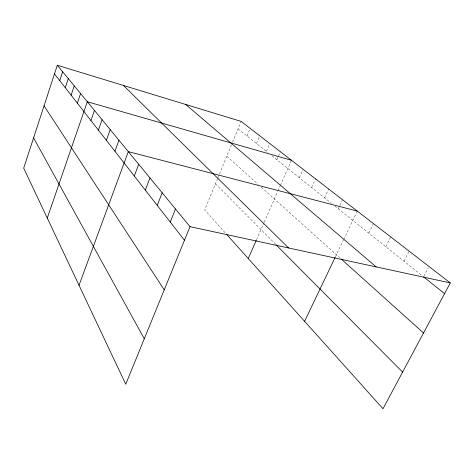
<?xml version="1.0" encoding="UTF-8"?>
<svg xmlns="http://www.w3.org/2000/svg" width="474" height="474" viewBox="0 0 474 474"><rect width="100%" height="100%" fill="white"/><g stroke="black" fill="none" stroke-linecap="round" stroke-linejoin="round"><path stroke-width="0.36" stroke-dasharray="2.37 1.78" d="M217.673 178.414L204.697 209.958L225.701 233.38M217.945 177.738L231.478 144.843M232.574 142.17L241.118 121.397M247.067 135.979L250.213 128.418M256.499 143.509L259.752 135.789M266.412 151.419L269.783 143.533M276.834 159.744L280.33 151.674M256.535 239.684L263.894 222.94M264.184 222.276L277.693 191.543M277.989 190.868L280.075 186.122M280.371 185.447L291.439 160.259M299.396 177.75L303.159 169.307M311.625 187.514L315.542 178.87M324.56 197.842L328.642 188.984M338.27 208.785L339.485 206.19M339.793 205.544L342.53 199.708M335.474 256.695L343.36 240.2M343.674 239.536L357.266 211.09M368.772 233.131L373.435 223.574M385.8 246.729L390.695 236.899M404.026 261.275L409.169 251.167M423.904 276.224L428.306 267.769M238.072 128.798L267.508 152.296M271.898 155.798L331.415 203.31M334.845 206.048L421.836 275.495M226.803 156.207L258.146 184.374M261.293 187.206L340.214 258.129M215.457 183.793L275.572 244.288"/><path stroke-width="0.71" d="M57.313 65.264L23.7 168.152L125.752 384.224L190.009 226.667L57.313 65.264L241.118 121.397L450.3 282.925L382.998 408.736L226.667 234.452M59.73 80.61L62.645 71.758M65.264 87.69L68.286 78.613M71.118 95.185L74.252 85.871M77.327 103.131L80.58 93.568M47.276 218.07L87.299 101.744L291.439 160.259M90.931 120.544L94.45 110.442M98.408 130.113L102.076 119.715M106.395 140.328L110.223 129.621M114.939 151.265L118.95 140.233M79.028 285.289L128.312 151.627L357.266 211.09M134.296 176.038L138.71 164.271M145.305 190.127L149.962 177.951M157.255 205.414L162.167 192.805M170.261 222.057L175.469 208.981M248.258 258.52L256.238 240.354M304.592 321.331L335.159 257.358M190.009 226.667L450.3 282.925M423.56 276.869L444.571 293.637M185.701 104.476L376.214 266.915M341.298 259.1L423.519 332.991M123.447 85.462L288.601 247.979M276.081 244.797L402.598 372.096M54.492 73.908L184.475 240.247M44.058 105.832L164.235 289.869M33.595 137.869L144.292 338.774"/></g></svg>
